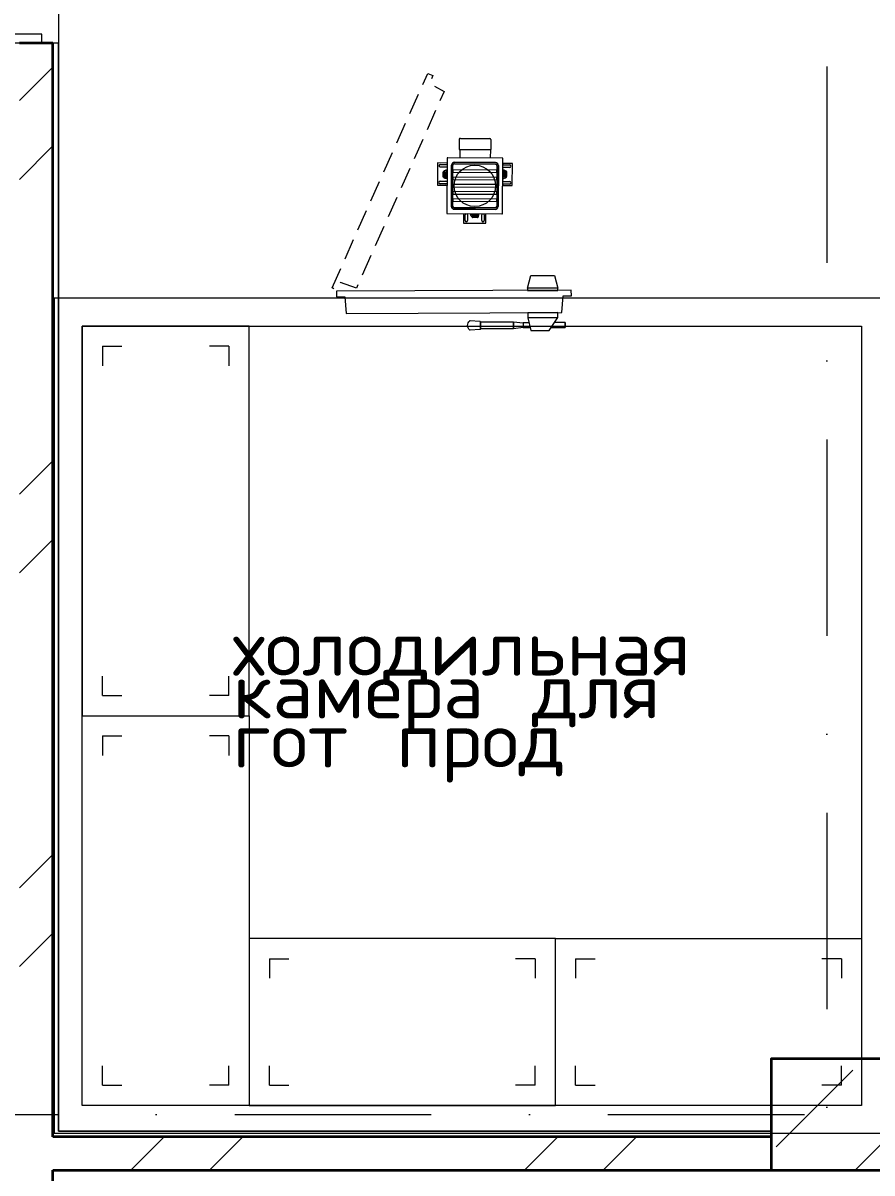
# Model space of a CAD drawing. Header units: millimetres. Extents: x -34838 to 729576, y -214038 to 121482.
# Drawn here: x 581555 to 584604, y -91948 to -87816 of the extents above; entities that cross this region are included whole.
import ezdxf
from ezdxf.enums import TextEntityAlignment as Align

# ---------------------------------------------------------------- set-up
doc = ezdxf.new("R2010")
doc.units = ezdxf.units.MM
doc.header["$MEASUREMENT"] = 0
doc.linetypes.add('HIDDEN', pattern=[114.3, 76.2, -38.1])
doc.linetypes.add('Штрихпунктирная', pattern=[1340.555525, 705.555534, -352.777767, 0, -282.222223])
for name, color, linetype, lineweight in [('0_Ном._пера__1', 7, 'Continuous', 13), ('А _ ОСІ КООРДИНАЦІЙНІ.3D_Ном._пера__105', 7, 'Continuous', 13), ('А _ ОСІ КООРДИНАЦІЙНІ.3D_Ном._пера__25', 7, 'Continuous', 0), ('АБ _ 0 _ СТІНИ _ ЗОВНІШНІ .3D_Ном._пера__27', 7, 'Continuous', 35), ('АБ _ 0 _ СТІНИ _ ЗОВНІШНІ .3D_Ном._пера__87', 7, 'Continuous', 13), ('АБ _ 1 _ КОЛОНИ _ КБ.3D_Ном._пера__28', 7, 'Continuous', 35), ('Двери ARCHICAD_Ном._пера__1', 7, 'Continuous', 13), ('Двери ARCHICAD_Ном._пера__23', 7, 'Continuous', 20), ('Двери ARCHICAD_Ном._пера__27', 7, 'Continuous', 35), ('Двери ARCHICAD_Ном._пера__3', 7, 'Continuous', 15), ('Двери ARCHICAD_Ном._пера__87', 7, 'Continuous', 13), ('ТХ Вспомогательное оборудование', 86, 'Continuous', 9)]:
    doc.layers.add(name, color=color, linetype=linetype, lineweight=lineweight)
for name, color, linetype in [('А _ ОСІ КООРДИНАЦІЙНІ.3D', 7, 'Continuous'), ('АБ _ 0 _ СТІНИ _ ЗОВНІШНІ .3D', 7, 'Continuous'), ('АБ _ 1 _ КОЛОНИ _ КБ.3D', 7, 'Continuous'), ('АП _ ТЕП _ ЗОНИ ПРИМІЩЕНЬ .3D', 7, 'Continuous'), ('Двери ARCHICAD', 7, 'Continuous')]:
    doc.layers.add(name, color=color, linetype=linetype)
doc.styles.add('СГЕНЕРИР_СТИЛЬ_1', font='Arial.ttf')
doc.styles.add('СГЕНЕРИР_СТИЛЬ_2', font='txt.shx')
pattern_1 = [(45, (518441.8, -97737.7), (-707.107, 707.107), []), (45, (518300.3, -97596.3), (-707.107, 707.107), [])]

# ---------------------------------------------------------------- blocks, each defined once
blk = doc.blocks.new('Металлическая Дверь 22_8')
at = {"layer": 'Двери ARCHICAD_Ном._пера__1', "color": 7, "linetype": 'Continuous', "lineweight": 13}
blk.add_arc((468, 0), 936, 151.176, 180, dxfattribs=at)
at = {"layer": 'Двери ARCHICAD_Ном._пера__23', "color": 7, "linetype": 'Continuous', "lineweight": 20}
for p, q in [((-468, 0), (-500, 0)), ((-500, 0), (-500, -100)), ((-468, -100), (-468, 0)), ((500, 0), (468, 0)), ((468, 0), (468, -100)), ((500, -100), (500, 0)), ((-500, -100), (-468, -100)), ((468, -100), (500, -100))]:
    blk.add_line(p, q, dxfattribs=at)
at = {"layer": 'Двери ARCHICAD_Ном._пера__27', "color": 7, "linetype": 'Continuous', "lineweight": 35}
for p, q in [((-500, -20), (-500, -100)), ((-500, -20), (-500, -100)), ((500, -20), (500, -100)), ((500, -20), (500, -100)), ((-500, -100), (-500, -140)), ((-500, -100), (-500, -140)), ((500, -100), (500, -140)), ((500, -100), (500, -140))]:
    blk.add_line(p, q, dxfattribs=at)
at = {"layer": 'Двери ARCHICAD_Ном._пера__3', "color": 7, "linetype": 'Continuous', "lineweight": 15}
blk.add_line((468, 0), (-352, 451.3), dxfattribs=at)
at = {"layer": 'Двери ARCHICAD_Ном._пера__87', "color": 7, "linetype": 'Continuous', "lineweight": 13}
for p, q in [((-500, 0), (-543, 0)), ((-500, 0), (-543, 0)), ((-500, 0), (-500, -20)), ((-500, 0), (-500, -20)), ((500, 0), (500, -20)), ((500, 0), (500, -20)), ((500, 0), (543, 0)), ((500, 0), (543, 0)), ((-500, -160), (-543, -160)), ((-500, -160), (-543, -160)), ((-500, -140), (-500, -160)), ((-500, -140), (-500, -160)), ((500, -140), (500, -160)), ((500, -140), (500, -160)), ((500, -160), (543, -160)), ((500, -160), (543, -160))]:
    blk.add_line(p, q, dxfattribs=at)
blk = doc.blocks.new('Стена_85_1', base_point=(581601.8, -97937.3))
at = {"layer": 'АБ _ 0 _ СТІНИ _ ЗОВНІШНІ .3D', "linetype": 'Continuous', "lineweight": 0, "true_color": 0x000000}
h = blk.add_hatch(dxfattribs=at)
h.set_pattern_fill('М___ЦЕГЛА_ОБЛИЧКУВАЛЬНА__3B', color=18, style=0, pattern_type=2)
h.set_pattern_definition(pattern_1)
h.paths.add_polyline_path([(581541.8, -91817.7), (581661.8, -91817.7), (581661.8, -87887.7), (581541.8, -87887.7)])
h = blk.add_hatch(dxfattribs=at)
h.set_pattern_fill('М___ЦЕГЛА_ОБЛИЧКУВАЛЬНА__3B', color=18, style=0, pattern_type=2)
h.set_pattern_definition(pattern_1)
h.paths.add_polyline_path([(581541.8, -91817.7), (581541.8, -91937.7), (581661.8, -91937.7), (581661.8, -91817.7)])
h = blk.add_hatch(dxfattribs=at)
h.set_pattern_fill('М___ЦЕГЛА_ОБЛИЧКУВАЛЬНА__3B', color=18, style=0, pattern_type=2)
h.set_pattern_definition(pattern_1)
h.paths.add_polyline_path([(581661.8, -91937.7), (581541.8, -91937.7), (581541.8, -96550.1), (581661.8, -96550.1)])
at = {"layer": 'АБ _ 0 _ СТІНИ _ ЗОВНІШНІ .3D_Ном._пера__27', "color": 7, "linetype": 'Continuous', "lineweight": 35}
for p, q in [((581541.8, -87887.7), (581621.8, -87887.7)), ((581621.8, -87887.7), (581661.8, -87887.7)), ((581661.8, -91817.7), (581661.8, -87887.7)), ((581681.8, -91817.7), (581661.8, -91817.7)), ((581661.8, -91937.7), (581681.8, -91937.7)), ((581661.8, -96550.1), (581661.8, -91937.7))]:
    blk.add_line(p, q, dxfattribs=at)
at = {"layer": 'АБ _ 0 _ СТІНИ _ ЗОВНІШНІ .3D_Ном._пера__87', "color": 7, "linetype": 'Continuous', "lineweight": 13}
for p, q in [((581661.8, -87887.7), (581681.8, -87887.7)), ((581681.8, -87887.7), (581681.8, -87930.7))]:
    blk.add_line(p, q, dxfattribs=at)
at = {"layer": 'АБ _ 0 _ СТІНИ _ ЗОВНІШНІ .3D_Ном._пера__87', "color": 7, "linetype": 'Continuous', "lineweight": 13, "flags": 128}
blk.add_lwpolyline([(581681.8, -91797.7), (581681.8, -87887.7)], dxfattribs=at)
at = {"layer": 'Двери ARCHICAD', "color": 7, "linetype": 'Continuous', "lineweight": 18, "zscale": 1000, "rotation": 90}
blk.add_blockref('Металлическая Дверь 22_8', (581521.8, -87387.7), dxfattribs=at)
blk = doc.blocks.new('Стена_86_1', base_point=(614491.8, -91877.7))
at = {"layer": 'АБ _ 0 _ СТІНИ _ ЗОВНІШНІ .3D', "linetype": 'Continuous', "lineweight": 0, "true_color": 0x000000}
h = blk.add_hatch(dxfattribs=at)
h.set_pattern_fill('М___ЦЕГЛА_ОБЛИЧКУВАЛЬНА__3B', color=18, style=0, pattern_type=2)
h.set_pattern_definition(pattern_1)
h.paths.add_polyline_path([(581661.8, -91817.7), (581661.8, -91937.7), (581681.8, -91937.7), (581681.8, -91817.7)])
h = blk.add_hatch(dxfattribs=at)
h.set_pattern_fill('М___ЦЕГЛА_ОБЛИЧКУВАЛЬНА__3B', color=18, style=0, pattern_type=2)
h.set_pattern_definition(pattern_1)
h.paths.add_polyline_path([(581681.8, -91937.7), (584241.8, -91937.7), (584241.8, -91817.7), (581681.8, -91817.7)])
at = {"layer": 'АБ _ 0 _ СТІНИ _ ЗОВНІШНІ .3D_Ном._пера__27', "color": 7, "linetype": 'Continuous', "lineweight": 35}
for p, q in [((581681.8, -91817.7), (581661.8, -91817.7)), ((584241.8, -91817.7), (581681.8, -91817.7)), ((581661.8, -91937.7), (581681.8, -91937.7)), ((581681.8, -91937.7), (584241.8, -91937.7))]:
    blk.add_line(p, q, dxfattribs=at)
at = {"layer": 'АБ _ 0 _ СТІНИ _ ЗОВНІШНІ .3D_Ном._пера__87', "color": 7, "linetype": 'Continuous', "lineweight": 13, "flags": 128}
blk.add_lwpolyline([(584241.8, -91797.7), (581681.8, -91797.7)], dxfattribs=at)
blk = doc.blocks.new('Колонна_55_1', base_point=(584441.8, -91737.7))
at = {"layer": 'АБ _ 1 _ КОЛОНИ _ КБ.3D', "linetype": 'Continuous', "lineweight": 0, "true_color": 0x000000}
h = blk.add_hatch(dxfattribs=at)
h.set_pattern_fill('М___БЕТОН_АРМОВАНИЙ___З__C0', color=18, style=0, pattern_type=2)
h.set_pattern_definition([(45, (518441.76, -97737.7), (-367.6955, 367.6955), []), (45, (518257.9, -97553.85), (-367.6955, 367.6955), [390, -130, 0, -130])])
h.paths.add_polyline_path([(584641.8, -91537.7), (584241.8, -91537.7), (584241.8, -91937.7), (584641.8, -91937.7)])
at = {"layer": 'АБ _ 1 _ КОЛОНИ _ КБ.3D_Ном._пера__28', "color": 7, "linetype": 'Continuous', "lineweight": 35, "flags": 128}
blk.add_lwpolyline([(584641.8, -91537.7), (584241.8, -91537.7), (584241.8, -91937.7), (584641.8, -91937.7)], close=True, dxfattribs=at)
blk = doc.blocks.new('Стандартный Маркер Сетки')
at = {"layer": 'А _ ОСІ КООРДИНАЦІЙНІ.3D_Ном._пера__105', "color": 7, "linetype": 'Штрихпунктирная', "lineweight": 13}
blk.add_line((500, 0), (18399.2, 0), dxfattribs=at)
at = {"layer": 'А _ ОСІ КООРДИНАЦІЙНІ.3D_Ном._пера__25', "color": 7, "lineweight": 0, "style": 'СГЕНЕРИР_СТИЛЬ_1'}
blk.add_attdef('AC_MarkerText_1', text='', height=700, rotation=90, dxfattribs=at).set_placement((19899.2, 40), align=Align.MIDDLE_CENTER)
blk = doc.blocks.new('Стандартный Маркер Сетки_2')
at = {"layer": 'А _ ОСІ КООРДИНАЦІЙНІ.3D_Ном._пера__105', "color": 7, "linetype": 'Штрихпунктирная', "lineweight": 13}
blk.add_line((500, 0), (99754.182117, 0), dxfattribs=at)
at = {"layer": 'А _ ОСІ КООРДИНАЦІЙНІ.3D_Ном._пера__25', "color": 7, "lineweight": 0, "style": 'СГЕНЕРИР_СТИЛЬ_1'}
blk.add_attdef('AC_MarkerText_1', text='', height=700, dxfattribs=at).set_placement((-1000, 40.005), align=Align.MIDDLE_CENTER)
blk = doc.blocks.new('Стеллаж СН-1400 серия 600')
at = {"layer": 'ТХ Вспомогательное оборудование', "color": 0}
blk.add_lwpolyline([(0, 0), (1400, 0), (1400, 600), (0, 600)], close=True, dxfattribs=at)
for points in [[(72.7, 527.3), (72.7, 457.3)], [(72.7, 527.3), (142.7, 527.3)], [(1327.3, 527.3), (1257.3, 527.3)], [(1327.3, 527.3), (1327.3, 457.3)], [(72.7, 72.7), (72.7, 142.7)], [(1327.3, 72.7), (1327.3, 142.7)], [(72.7, 72.7), (142.7, 72.7)], [(1327.3, 72.7), (1257.3, 72.7)]]:
    blk.add_lwpolyline(points, dxfattribs=at)
blk = doc.blocks.new('Стеллаж СН-1100 серия 600')
at = {"layer": 'ТХ Вспомогательное оборудование', "color": 0}
blk.add_lwpolyline([(0, 0), (1100, 0), (1100, 600), (0, 600)], close=True, dxfattribs=at)
for points in [[(72.7, 527.3), (72.7, 457.3)], [(72.7, 527.3), (142.7, 527.3)], [(1027.3, 527.3), (957.3, 527.3)], [(1027.3, 527.3), (1027.3, 457.3)], [(72.7, 72.7), (72.7, 142.7)], [(1027.3, 72.7), (1027.3, 142.7)], [(72.7, 72.7), (142.7, 72.7)], [(1027.3, 72.7), (957.3, 72.7)]]:
    blk.add_lwpolyline(points, dxfattribs=at)

msp = doc.modelspace()

# ---------------------------------------------------------------- linework, layer by layer
at = {"layer": '0_Ном._пера__1', "color": 7, "linetype": 'Continuous', "lineweight": 13}
for p, q in [((583121.6, -88234.4), (583121.4, -88270.4)), ((583125.7, -88230.5), (583231.7, -88231.1)), ((583235.6, -88235.1), (583235.4, -88271.1)), ((583121.4, -88270.4), (583235.4, -88271.1)), ((583123.4, -88270.5), (583123.3, -88300.9)), ((583233.4, -88271.1), (583233.3, -88301.5)), ((583043.9, -88319), (583043.5, -88399)), ((583078.2, -88319.2), (583043.9, -88319)), ((583053.4, -88324.5), (583074.4, -88324.6)), ((583078.2, -88302.6), (583077.1, -88498.7)), ((583078.4, -88301.3), (583078.3, -88301.3)), ((583078.3, -88301.3), (583078.3, -88301.4)), ((583078.3, -88301.4), (583078.3, -88301.4)), ((583078.3, -88301.4), (583078.3, -88301.5)), ((583078.3, -88301.5), (583078.3, -88301.6)), ((583078.3, -88301.6), (583078.3, -88301.6)), ((583078.3, -88301.6), (583078.3, -88301.7)), ((583078.3, -88301.7), (583078.3, -88302.2)), ((583078.3, -88302.2), (583078.3, -88302.2)), ((583078.5, -88301.1), (583078.4, -88301.1)), ((583078.4, -88301.1), (583078.4, -88301.2)), ((583078.4, -88301.2), (583078.4, -88301.3)), ((583078.6, -88301), (583078.5, -88301)), ((583078.5, -88301), (583078.5, -88301.1)), ((583078.7, -88300.9), (583078.6, -88300.9)), ((583078.6, -88300.9), (583078.6, -88301)), ((583078.8, -88300.8), (583078.7, -88300.9)), ((583078.7, -88300.9), (583078.7, -88300.9)), ((583078.9, -88300.8), (583078.8, -88300.8)), ((583078.8, -88300.8), (583078.8, -88300.8)), ((583079, -88300.7), (583078.9, -88300.8)), ((583078.9, -88300.8), (583078.9, -88300.8)), ((583079.1, -88300.7), (583079, -88300.7)), ((583079.2, -88300.7), (583079.1, -88300.7)), ((583079.1, -88300.7), (583079.1, -88300.7)), ((583079.3, -88300.7), (583079.2, -88300.7)), ((583079.7, -88300.7), (583079.3, -88300.7)), ((583079.8, -88300.7), (583079.7, -88300.7)), ((583276.3, -88301.7), (583080.2, -88300.7)), ((583093.6, -88327.8), (583092.8, -88473.8)), ((583093.3, -88474.8), (583094.1, -88326.8)), ((583098.3, -88474.8), (583099.1, -88326.8)), ((583104.1, -88321.8), (583252.1, -88322.7)), ((583104.2, -88316.8), (583252.2, -88317.7)), ((583251.2, -88317.2), (583105.2, -88316.3)), ((583257.1, -88327.7), (583256.3, -88475.7)), ((583262.1, -88327.7), (583261.3, -88475.7)), ((583261.8, -88474.7), (583262.6, -88328.7)), ((583277.3, -88301.8), (583276.8, -88301.8)), ((583276.8, -88301.8), (583276.8, -88301.8)), ((583277.2, -88499.9), (583278.3, -88303.8)), ((583277.4, -88301.8), (583277.3, -88301.8)), ((583277.3, -88301.8), (583277.3, -88301.8)), ((583277.5, -88301.8), (583277.4, -88301.8)), ((583277.6, -88301.9), (583277.5, -88301.8)), ((583277.5, -88301.8), (583277.5, -88301.8)), ((583277.7, -88301.9), (583277.6, -88301.9)), ((583277.6, -88301.9), (583277.6, -88301.9)), ((583277.8, -88301.9), (583277.7, -88301.9)), ((583277.8, -88302), (583277.8, -88301.9)), ((583277.9, -88302), (583277.8, -88302)), ((583277.9, -88302.1), (583277.9, -88302)), ((583278, -88302.1), (583277.9, -88302.1)), ((583278, -88302.2), (583278, -88302.1)), ((583278.1, -88302.2), (583278, -88302.2)), ((583278.1, -88302.3), (583278.1, -88302.2)), ((583278.2, -88302.4), (583278.1, -88302.3)), ((583278.1, -88302.3), (583278.1, -88302.3)), ((583278.2, -88302.5), (583278.2, -88302.4)), ((583278.2, -88302.4), (583278.2, -88302.4)), ((583278.2, -88302.6), (583278.2, -88302.5)), ((583278.2, -88302.7), (583278.2, -88302.6)), ((583278.2, -88302.6), (583278.2, -88302.6)), ((583278.3, -88302.7), (583278.2, -88302.7)), ((583312.4, -88320.5), (583278.2, -88320.3)), ((583278.3, -88302.8), (583278.3, -88302.7)), ((583278.3, -88303.3), (583278.3, -88302.8)), ((583278.3, -88303.3), (583278.3, -88303.3)), ((583281.9, -88325.8), (583302.9, -88325.9)), ((583312, -88400.5), (583312.4, -88320.5)), ((583074.3, -88333.6), (583053.3, -88333.5)), ((583064.3, -88369.4), (583064.4, -88351.2)), ((583064.3, -88364.1), (583064.8, -88364.1)), ((583064.3, -88364.1), (583064.8, -88364.1)), ((583064.3, -88365), (583064.8, -88365)), ((583064.3, -88365), (583064.8, -88365)), ((583064.3, -88365.1), (583064.8, -88365.1)), ((583064.3, -88365.3), (583064.8, -88365.3)), ((583064.3, -88366.3), (583064.8, -88366.3)), ((583064.3, -88367.2), (583064.8, -88367.2)), ((583064.3, -88367.4), (583064.8, -88367.4)), ((583064.3, -88367.5), (583064.8, -88367.5)), ((583064.3, -88367.5), (583064.8, -88367.5)), ((583064.3, -88368.4), (583064.8, -88368.4)), ((583064.3, -88368.4), (583064.8, -88368.4)), ((583064.4, -88352.1), (583064.9, -88352.1)), ((583064.4, -88353), (583064.9, -88353)), ((583064.4, -88355.7), (583064.9, -88355.7)), ((583064.4, -88356.6), (583064.9, -88356.6)), ((583064.4, -88358.3), (583064.9, -88358.3)), ((583064.4, -88358.3), (583064.9, -88358.3)), ((583064.4, -88359), (583064.9, -88359)), ((583064.4, -88359), (583064.9, -88359)), ((583064.4, -88361.4), (583064.9, -88361.5)), ((583064.4, -88362.4), (583064.9, -88362.4)), ((583064.8, -88364.1), (583064.8, -88366.3)), ((583064.8, -88366.3), (583064.8, -88368.4)), ((583064.9, -88352.1), (583064.9, -88356.6)), ((583064.9, -88358.3), (583064.9, -88358.3)), ((583064.9, -88358.3), (583064.9, -88362.4)), ((583067.9, -88358.4), (583067.8, -88368)), ((583067.9, -88347.2), (583067.9, -88352.4)), ((583067.9, -88352.4), (583067.9, -88358.4)), ((583067.9, -88357.7), (583068, -88352.9)), ((583067.9, -88358.4), (583067.9, -88357.7)), ((583067.9, -88367.9), (583067.9, -88358.4)), ((583068, -88352.9), (583068, -88350.3)), ((583069.5, -88370), (583069.1, -88369.8)), ((583069.2, -88369.4), (583071, -88370)), ((583069.9, -88354.5), (583077.9, -88349.9)), ((583069.9, -88363.7), (583069.9, -88354.5)), ((583077.8, -88368.4), (583069.9, -88363.7)), ((583070.3, -88351.9), (583072.6, -88354.2)), ((583074.8, -88355.8), (583070.4, -88351.4)), ((583071.4, -88370.1), (583071, -88370)), ((583077.8, -88371.9), (583071.7, -88370.2)), ((583072.3, -88359.1), (583072.4, -88356.6)), ((583072.5, -88363.7), (583072.3, -88359.4)), ((583072.9, -88356.1), (583072.4, -88355.5)), ((583072.4, -88356.6), (583072.4, -88356.5)), ((583072.9, -88356.6), (583072.8, -88359.1)), ((583072.8, -88359.3), (583073, -88363.7)), ((583072.9, -88354.9), (583072.9, -88355.5)), ((583072.9, -88355.5), (583072.9, -88356.1)), ((583072.9, -88356.6), (583072.9, -88356.5)), ((583075.7, -88351.9), (583075.7, -88350)), ((583076.2, -88350), (583076.2, -88351.9)), ((583076.9, -88355.3), (583076.9, -88363)), ((583098.9, -88369.8), (583098.8, -88379.8)), ((583256.9, -88370.7), (583098.9, -88369.8)), ((583099, -88343.8), (583099, -88353.8)), ((583257, -88344.7), (583099, -88343.8)), ((583257, -88354.7), (583099, -88353.8)), ((583256.8, -88380.7), (583256.9, -88370.7)), ((583257, -88354.7), (583257, -88344.7)), ((583286, -88364.9), (583277.9, -88369.5)), ((583278, -88351), (583286, -88355.7)), ((583278.1, -88347.5), (583284.2, -88349.2)), ((583279, -88364.1), (583279, -88356.4)), ((583279.7, -88369.4), (583279.7, -88367.5)), ((583280.2, -88367.5), (583280.2, -88369.5)), ((583281, -88363.6), (583285.4, -88368.1)), ((583302.8, -88334.9), (583281.8, -88334.8)), ((583283, -88360.1), (583282.9, -88355.7)), ((583283, -88362.9), (583283, -88360.3)), ((583283, -88362.9), (583283, -88362.9)), ((583283, -88364), (583283, -88363.4)), ((583283, -88363.4), (583283.5, -88363.9)), ((583283, -88364.5), (583283, -88364)), ((583285.6, -88367.5), (583283.3, -88365.2)), ((583283.4, -88355.7), (583283.5, -88360.1)), ((583283.5, -88360.3), (583283.5, -88362.9)), ((583283.5, -88362.9), (583283.5, -88362.9)), ((583284.4, -88349.3), (583284.9, -88349.5)), ((583286.6, -88350.1), (583284.9, -88349.5)), ((583286, -88355.7), (583286, -88364.9)), ((583286.4, -88349.5), (583286.8, -88349.7)), ((583288, -88351.5), (583287.9, -88361)), ((583287.9, -88361), (583287.9, -88361.7)), ((583287.9, -88361.7), (583287.9, -88366.5)), ((583287.9, -88366.5), (583287.9, -88369.2)), ((583288, -88361), (583288, -88351.5)), ((583288, -88367), (583288, -88361)), ((583288, -88372.2), (583288, -88367)), ((583291.5, -88351), (583291, -88351)), ((583291, -88353.2), (583291, -88351)), ((583291.5, -88351), (583291, -88351)), ((583291.5, -88351.9), (583291, -88351.9)), ((583291.5, -88351.9), (583291, -88351.9)), ((583291.5, -88352), (583291, -88352)), ((583291.5, -88352.2), (583291, -88352.2)), ((583291.5, -88353.2), (583291, -88353.2)), ((583291, -88355.3), (583291, -88353.2)), ((583291.5, -88354.1), (583291, -88354.1)), ((583291.5, -88354.3), (583291, -88354.3)), ((583291.5, -88354.4), (583291, -88354.4)), ((583291.5, -88354.4), (583291, -88354.4)), ((583291.5, -88355.3), (583291, -88355.3)), ((583291.5, -88355.3), (583291, -88355.3)), ((583291, -88361.1), (583291, -88357.1)), ((583291.5, -88357.1), (583291, -88357.1)), ((583291.5, -88358), (583291, -88358)), ((583291.5, -88360.4), (583291, -88360.4)), ((583291.5, -88360.4), (583291, -88360.4)), ((583291, -88361.1), (583291, -88361.2)), ((583291.5, -88361.1), (583291, -88361.1)), ((583291.5, -88361.2), (583291, -88361.2)), ((583291, -88367.3), (583291, -88362.8)), ((583291.5, -88362.8), (583291, -88362.8)), ((583291.5, -88363.7), (583291, -88363.7)), ((583291.5, -88366.4), (583291, -88366.4)), ((583291.5, -88367.3), (583291, -88367.3)), ((583291.5, -88350), (583291.5, -88368.2)), ((583043.5, -88399), (583077.7, -88399.2)), ((583053, -88384.5), (583074, -88384.6)), ((583074, -88393.6), (583053, -88393.5)), ((583098.7, -88395.8), (583098.7, -88405.8)), ((583256.7, -88396.7), (583098.7, -88395.8)), ((583256.7, -88406.7), (583098.7, -88405.8)), ((583256.8, -88380.7), (583098.8, -88379.8)), ((583256.7, -88406.7), (583256.7, -88396.7)), ((583277.8, -88400.3), (583312, -88400.5)), ((583281.5, -88385.8), (583302.5, -88385.9)), ((583302.5, -88394.9), (583281.5, -88394.8)), ((583098.4, -88447.8), (583098.4, -88457.8)), ((583256.4, -88448.7), (583098.4, -88447.8)), ((583098.6, -88421.8), (583098.5, -88431.8)), ((583256.5, -88432.7), (583098.5, -88431.8)), ((583256.6, -88422.7), (583098.6, -88421.8)), ((583256.4, -88458.7), (583256.4, -88448.7)), ((583256.5, -88432.7), (583256.6, -88422.7)), ((583256.4, -88458.7), (583098.4, -88457.8)), ((583177.2, -88485.3), (583103.2, -88484.8)), ((583177.2, -88480.3), (583103.3, -88479.8)), ((583104.2, -88485.3), (583250.2, -88486.2)), ((583177.2, -88485.3), (583177.2, -88480.3)), ((583177.3, -88480.3), (583177.3, -88485.3)), ((583251.3, -88480.7), (583177.3, -88480.3)), ((583251.2, -88485.7), (583177.3, -88485.3)), ((583077.2, -88499.2), (583077.2, -88499.2)), ((583077.2, -88499.2), (583077.2, -88499.7)), ((583077.2, -88499.7), (583077.2, -88499.8)), ((583077.2, -88499.8), (583077.2, -88499.8)), ((583077.2, -88499.8), (583077.2, -88499.9)), ((583077.2, -88499.9), (583077.2, -88500)), ((583077.2, -88500), (583077.2, -88500)), ((583077.2, -88500), (583077.2, -88500.1)), ((583077.2, -88500.1), (583077.3, -88500.1)), ((583077.3, -88500.1), (583077.3, -88500.2)), ((583077.3, -88500.2), (583077.3, -88500.3)), ((583077.3, -88500.3), (583077.4, -88500.3)), ((583077.4, -88500.3), (583077.4, -88500.4)), ((583077.4, -88500.4), (583077.4, -88500.4)), ((583077.4, -88500.4), (583077.5, -88500.5)), ((583077.5, -88500.5), (583077.5, -88500.5)), ((583077.5, -88500.5), (583077.6, -88500.5)), ((583077.6, -88500.5), (583077.7, -88500.6)), ((583077.7, -88500.6), (583077.7, -88500.6)), ((583077.7, -88500.6), (583077.8, -88500.6)), ((583077.8, -88500.6), (583077.8, -88500.6)), ((583077.8, -88500.6), (583077.9, -88500.7)), ((583077.9, -88500.7), (583078, -88500.7)), ((583078, -88500.7), (583078, -88500.7)), ((583078, -88500.7), (583078.1, -88500.7)), ((583078.1, -88500.7), (583078.2, -88500.7)), ((583078.2, -88500.7), (583078.6, -88500.7)), ((583078.6, -88500.7), (583078.7, -88500.7)), ((583079.1, -88500.8), (583275.2, -88501.8)), ((583137.2, -88501), (583137, -88535.3)), ((583137, -88535.3), (583217, -88535.7)), ((583142.5, -88525.8), (583142.6, -88504.8)), ((583151.6, -88504.9), (583151.5, -88525.9)), ((583165.2, -88511.3), (583170.4, -88511.3)), ((583172.5, -88509.3), (583167.9, -88501.3)), ((583168, -88503), (583169.9, -88503)), ((583169.9, -88503.5), (583168, -88503.5)), ((583170.9, -88511.2), (583168.3, -88511.2)), ((583187.4, -88514.9), (583169.2, -88514.8)), ((583173.8, -88504.4), (583169.4, -88508.7)), ((583169.9, -88508.9), (583172.2, -88506.6)), ((583170.1, -88514.3), (583174.6, -88514.3)), ((583170.1, -88514.8), (583170.1, -88514.3)), ((583170.4, -88511.3), (583176.4, -88511.3)), ((583175.7, -88511.2), (583170.9, -88511.2)), ((583171, -88514.8), (583171, -88514.3)), ((583181.7, -88509.3), (583172.5, -88509.3)), ((583172.9, -88506.3), (583173.5, -88506.3)), ((583173.3, -88502.3), (583181, -88502.3)), ((583173.5, -88506.3), (583174, -88506.3)), ((583174, -88506.3), (583173.5, -88506.8)), ((583173.7, -88514.8), (583173.7, -88514.3)), ((583174.6, -88506.3), (583174.5, -88506.3)), ((583174.6, -88506.8), (583174.5, -88506.8)), ((583174.6, -88506.3), (583177.1, -88506.4)), ((583177.1, -88506.9), (583174.6, -88506.8)), ((583174.6, -88514.8), (583174.6, -88514.3)), ((583176.4, -88511.2), (583175.7, -88511.2)), ((583176.3, -88514.3), (583176.3, -88514.3)), ((583176.3, -88514.3), (583180.3, -88514.3)), ((583176.3, -88514.8), (583176.3, -88514.3)), ((583176.3, -88514.8), (583176.3, -88514.3)), ((583185.9, -88511.3), (583176.4, -88511.2)), ((583176.4, -88511.3), (583186, -88511.4)), ((583177, -88514.8), (583177, -88514.3)), ((583177, -88514.8), (583177, -88514.3)), ((583177.3, -88506.3), (583181.7, -88506.2)), ((583181.7, -88506.7), (583177.3, -88506.8)), ((583179.4, -88514.8), (583179.4, -88514.3)), ((583180.3, -88514.8), (583180.3, -88514.3)), ((583186.4, -88501.4), (583181.7, -88509.3)), ((583182.1, -88514.3), (583184.3, -88514.3)), ((583182.1, -88514.8), (583182.1, -88514.3)), ((583182.1, -88514.8), (583182.1, -88514.3)), ((583183, -88514.8), (583183, -88514.3)), ((583183, -88514.8), (583183, -88514.3)), ((583183.1, -88514.8), (583183.1, -88514.3)), ((583183.3, -88514.8), (583183.3, -88514.3)), ((583184.3, -88514.3), (583186.4, -88514.4)), ((583184.3, -88514.8), (583184.3, -88514.3)), ((583185.2, -88514.9), (583185.2, -88514.4)), ((583185.4, -88514.9), (583185.4, -88514.4)), ((583185.5, -88514.9), (583185.5, -88514.4)), ((583185.5, -88514.9), (583185.5, -88514.4)), ((583186.4, -88514.9), (583186.4, -88514.4)), ((583186.4, -88514.9), (583186.4, -88514.4)), ((583187.4, -88510), (583188, -88508.2)), ((583188, -88509.7), (583187.8, -88510.1)), ((583188.1, -88507.8), (583188, -88508.2)), ((583189.9, -88501.4), (583188.2, -88507.5)), ((583202.5, -88526.1), (583202.6, -88505.1)), ((583211.6, -88505.2), (583211.5, -88526.2)), ((583217, -88535.7), (583217.2, -88501.5)), ((583275.6, -88501.8), (583275.7, -88501.8)), ((583275.7, -88501.8), (583276.2, -88501.8)), ((583276.2, -88501.8), (583276.2, -88501.8)), ((583276.2, -88501.8), (583276.3, -88501.8)), ((583276.3, -88501.8), (583276.3, -88501.8)), ((583276.3, -88501.8), (583276.4, -88501.8)), ((583276.4, -88501.8), (583276.5, -88501.8)), ((583276.5, -88501.8), (583276.5, -88501.7)), ((583276.5, -88501.7), (583276.6, -88501.7)), ((583276.6, -88501.7), (583276.7, -88501.7)), ((583276.7, -88501.7), (583276.7, -88501.6)), ((583276.7, -88501.6), (583276.8, -88501.6)), ((583276.8, -88501.6), (583276.9, -88501.5)), ((583276.8, -88501.6), (583276.8, -88501.6)), ((583276.9, -88501.5), (583276.9, -88501.4)), ((583276.9, -88501.4), (583277, -88501.4)), ((583276.9, -88501.5), (583276.9, -88501.5)), ((583277, -88501.4), (583277, -88501.3)), ((583277, -88501.3), (583277.1, -88501.3)), ((583277.1, -88501), (583277.1, -88500.9)), ((583277.1, -88500.9), (583277.2, -88500.9)), ((583277.1, -88501.1), (583277.1, -88501)), ((583277.1, -88501.2), (583277.1, -88501.1)), ((583277.1, -88501.1), (583277.1, -88501.1)), ((583277.1, -88501.3), (583277.1, -88501.2)), ((583277.2, -88500.4), (583277.2, -88500.3)), ((583277.2, -88500.8), (583277.2, -88500.4)), ((583277.2, -88500.9), (583277.2, -88500.8))]:
    msp.add_line(p, q, dxfattribs=at)
at = {"layer": '0_Ном._пера__1', "color": 7, "linetype": 'HIDDEN', "lineweight": 13, "flags": 128}
msp.add_lwpolyline([(582664.8, -88768), (583008.6, -87997.2), (583026.8, -88005.3), (583014.7, -88032.5), (583067.4, -88061.7), (582752.1, -88768.6), (582695.2, -88749), (582684, -88774), (582678.4, -88774.1)], close=True, dxfattribs=at)
at = {"layer": '0_Ном._пера__1', "color": 7, "linetype": 'Continuous', "lineweight": 13, "flags": 128}
for points in [[(583077.9, -88349.3), (583069.4, -88354.2)], [(583069.4, -88354.2), (583069.4, -88364)], [(583069.4, -88364), (583077.8, -88369)], [(583069.8, -88371.3), (583069.7, -88371), (583069.7, -88370.7), (583069.6, -88370.4), (583069.6, -88370.2), (583069.6, -88370.1)], [(583071.5, -88370.2), (583071.4, -88370.1)], [(583071.7, -88370.2), (583071.5, -88370.2)], [(583071.6, -88345.5), (583073, -88345.2), (583074.3, -88345), (583075, -88344.9), (583076.3, -88344.9)], [(583071.7, -88370.2), (583071.7, -88370.2)], [(583072.1, -88372.5), (583072.2, -88372.2), (583072.3, -88371.6), (583072.3, -88371.2), (583072.2, -88370.9), (583071.9, -88370.5)], [(583072.4, -88356.5), (583072.4, -88356.2), (583072.4, -88356), (583072.4, -88355.8), (583072.4, -88355.6), (583072.4, -88355.5), (583072.4, -88355.5)], [(583072.9, -88374), (583072.5, -88373.6)], [(583072.9, -88356.1), (583072.9, -88356.1), (583072.9, -88356.1), (583072.9, -88356.2), (583072.9, -88356.3), (583072.9, -88356.4), (583072.9, -88356.5)], [(583073.3, -88365), (583074.8, -88364.9)], [(583073.4, -88364.5), (583073.5, -88364.6), (583073.6, -88364.8)], [(583074.8, -88364.9), (583074.8, -88364.9), (583074.2, -88364.9), (583073.6, -88364.6), (583073.5, -88364.6)], [(583077.8, -88367), (583076.1, -88366.7), (583073.6, -88364.8)], [(583074.8, -88364.5), (583074.5, -88364.6), (583074.3, -88364.6)], [(583074.3, -88364.6), (583074.6, -88364.6), (583074.9, -88364.6)], [(583074.8, -88364.5), (583074.9, -88364.6)], [(583074.9, -88364.6), (583074.9, -88364.8), (583074.8, -88364.9)], [(583077.8, -88366.4), (583076.3, -88366), (583074.8, -88364.9)], [(583074.8, -88364.9), (583077.8, -88366.4)], [(583074.9, -88364.6), (583077.9, -88365.8)], [(583076.9, -88354.3), (583076.9, -88355.3)], [(583076.9, -88363), (583076.9, -88364.1)], [(583277.9, -88370.1), (583286.5, -88365.2)], [(583286.5, -88355.4), (583278, -88350.5)], [(583278, -88352.5), (583279.8, -88352.8), (583282.2, -88354.6)], [(583278, -88353), (583279.6, -88353.4), (583281, -88354.5)], [(583281, -88354.5), (583278, -88353)], [(583280.9, -88354.8), (583278, -88353.6)], [(583279, -88356.4), (583279, -88355.4)], [(583279, -88365.2), (583279, -88364.1)], [(583284.3, -88373.9), (583282.9, -88374.3), (583281.6, -88374.5), (583280.9, -88374.5), (583279.5, -88374.5)], [(583280.9, -88354.8), (583281, -88354.7), (583281, -88354.5)], [(583282.6, -88354.4), (583281, -88354.5)], [(583281, -88354.5), (583281.1, -88354.5), (583281.7, -88354.6), (583282.2, -88354.8), (583282.3, -88354.9)], [(583281.6, -88354.8), (583281.3, -88354.8), (583281, -88354.9)], [(583281, -88354.9), (583281.3, -88354.9), (583281.6, -88354.8)], [(583281, -88354.9), (583281, -88354.9)], [(583282.5, -88355), (583282.4, -88354.8), (583282.2, -88354.6)], [(583283, -88345.5), (583283.4, -88345.8)], [(583283, -88363.4), (583283, -88363.4), (583283, -88363.3), (583283, -88363.2), (583283, -88363.2), (583283, -88363.1), (583283, -88362.9)], [(583283.5, -88362.9), (583283.5, -88363.3), (583283.5, -88363.5), (583283.5, -88363.6), (583283.5, -88363.9), (583283.5, -88363.9), (583283.5, -88363.9)], [(583283.8, -88346.9), (583283.6, -88347.2), (583283.6, -88347.8), (583283.6, -88348.2), (583283.7, -88348.5), (583284, -88349)], [(583284.2, -88349.2), (583284.2, -88349.2)], [(583284.3, -88349.2), (583284.3, -88349.3)], [(583284.3, -88349.3), (583284.4, -88349.3)], [(583286.1, -88348.1), (583286.2, -88348.4), (583286.2, -88348.7), (583286.2, -88349), (583286.2, -88349.2), (583286.3, -88349.3)], [(583286.5, -88365.2), (583286.5, -88355.4)], [(583163.5, -88507.6), (583163.2, -88506.2), (583163, -88504.9), (583162.9, -88504.2), (583162.9, -88502.8)], [(583167.3, -88501.2), (583172.2, -88509.8)], [(583172.2, -88502.3), (583173.3, -88502.3)], [(583172.2, -88509.8), (583182, -88509.8)], [(583174.5, -88506.8), (583174.2, -88506.8), (583174, -88506.8), (583173.8, -88506.8), (583173.6, -88506.8), (583173.5, -88506.8), (583173.5, -88506.8)], [(583174, -88506.3), (583174.1, -88506.3), (583174.1, -88506.3), (583174.2, -88506.3), (583174.3, -88506.3), (583174.4, -88506.3), (583174.5, -88506.3)], [(583181, -88502.3), (583182, -88502.3)], [(583182, -88509.8), (583187, -88501.4)], [(583182.5, -88504.4), (583182.6, -88504.3)], [(583182.5, -88504.4), (583182.6, -88504.6), (583182.6, -88504.9)], [(583182.5, -88505.8), (583182.6, -88505.7), (583182.8, -88505.6)], [(583182.6, -88504.2), (583183.8, -88501.3)], [(583182.6, -88504.2), (583182.8, -88504.3), (583182.9, -88504.4)], [(583182.6, -88504.9), (583182.6, -88504.6), (583182.6, -88504.3)], [(583182.9, -88504.4), (583182.9, -88504.4), (583182.9, -88505), (583182.6, -88505.6), (583182.6, -88505.7)], [(583184.9, -88501.4), (583184.6, -88503.1), (583182.8, -88505.6)], [(583184.4, -88501.3), (583184, -88502.9), (583182.9, -88504.4)], [(583182.9, -88504.4), (583184.4, -88501.3)], [(583183, -88505.9), (583182.9, -88504.4)], [(583188.1, -88507.5), (583188.2, -88507.7)], [(583188.2, -88507.7), (583188.1, -88507.8)], [(583189.3, -88509.4), (583189, -88509.5), (583188.7, -88509.5), (583188.4, -88509.6), (583188.2, -88509.6), (583188.1, -88509.6)], [(583188.2, -88507.5), (583188.2, -88507.5)], [(583190.5, -88507.1), (583190.2, -88507), (583189.6, -88506.9), (583189.2, -88506.9), (583188.9, -88507), (583188.5, -88507.3)], [(583192, -88506.3), (583191.6, -88506.7)]]:
    msp.add_lwpolyline(points, dxfattribs=at)
at = {"layer": '0_Ном._пера__1', "color": 4, "linetype": 'Continuous', "lineweight": 13, "flags": 128}
for points in [[(583367.3, -88769), (583378.6, -88723), (583463.6, -88722.7), (583475.3, -88768.6)], [(582680.3, -88779.5), (582680.4, -88799.5), (582710.1, -88799.4), (582715.6, -88859.4), (583489.6, -88856.6), (583494.6, -88796.6), (583524.4, -88796.5), (583524.3, -88776.5)], [(583367.3, -88777), (583475.3, -88776.6), (583475.3, -88768.6), (583367.3, -88769)], [(583367.6, -88857), (583367.7, -88875), (583475.7, -88874.6), (583475.6, -88856.6)], [(583197.7, -88889.9), (583316.7, -88889.5), (583316.8, -88914.5), (583197.8, -88914.9)], [(583316.7, -88889.5), (583351.7, -88893.1), (583351.8, -88910.6), (583316.8, -88914.5)], [(583367.7, -88875), (583379.3, -88921), (583445.2, -88920.8), (583475.7, -88874.6)], [(583501.7, -88892.6), (583502.2, -88892.5), (583502.3, -88910), (583501.8, -88910.1)]]:
    msp.add_lwpolyline(points, close=True, dxfattribs=at)
at = {"layer": '0_Ном._пера__1', "color": 4, "linetype": 'Continuous', "lineweight": 13}
for points in [[(581666.9, -91805), (584666.9, -91805), (584666.9, -88805), (581666.9, -88805)], [(581766.9, -88905), (584566.9, -88905), (584566.9, -91705), (581766.9, -91705)]]:
    msp.add_lwpolyline(points, close=True, dxfattribs=at)
at = {"layer": '0_Ном._пера__1', "color": 7, "linetype": 'Continuous', "lineweight": 13, "flags": 128}
msp.add_lwpolyline([(583195.8, -88887.3, -0.3951), (583197.7, -88889.3), (583197.8, -88915.5, -0.396272), (583196, -88917.5), (583160.7, -88920, -0.207148), (583159.2, -88919.5, -0.434306), (583159.1, -88885.6, -0.207148), (583160.5, -88885.1)], format="xyb", close=True, dxfattribs=at)
at = {"layer": '0_Ном._пера__1', "color": 4, "linetype": 'Continuous', "lineweight": 13, "flags": 128}
for points in [[(583372.2, -88893), (583351.7, -88893.1), (583351.8, -88910.6), (583376.7, -88910.5)], [(583452.1, -88910.2), (583501.8, -88910.1), (583501.7, -88892.6), (583463.7, -88892.7)]]:
    msp.add_lwpolyline(points, dxfattribs=at)
at = {"layer": '0_Ном._пера__1', "color": 7, "linetype": 'Continuous', "lineweight": 13}
msp.add_circle((583177.7, -88401.3), 74.5, dxfattribs=at)
for centre, radius, start, end in [((583125.6, -88234.5), 4, 89.6819, 179.6819), ((583231.6, -88235.1), 4, 359.6819, 89.6819), ((583053.4, -88329), 4.5, 89.6819, 269.6819), ((583074.4, -88329.1), 4.5, 269.6819, 324.9783), ((583074.4, -88329.1), 4.5, 34.3854, 89.6819), ((583080.2, -88302.7), 2, 89.6819, 179.6819), ((583105.1, -88327.8), 11.5, 89.6819, 179.6819), ((583104.1, -88326.8), 10, 89.6818, 179.6818), ((583104.1, -88326.8), 5, 89.6818, 179.6818), ((583251.1, -88328.7), 11.5, 359.6819, 89.6819), ((583252.1, -88327.7), 5, 359.6818, 89.6818), ((583252.1, -88327.7), 10, 359.6818, 89.6818), ((583276.3, -88303.7), 2, 359.6819, 89.6819), ((583281.9, -88330.3), 4.5, 214.3854, 269.6819), ((583281.9, -88330.3), 4.5, 89.6819, 144.9783), ((583302.9, -88330.4), 4.5, 269.6819, 89.6819), ((583066.3, -88369.4), 2, 179.8445, 237.8514), ((583066.4, -88351.2), 2, 139.7946, 179.8445), ((583075.5, -88358.9), 14, 108.4156, 139.7946), ((583077.9, -88351), 23.8, 237.8514, 250.0974), ((583069.9, -88368), 2.1, 179.8445, 244.8284), ((583069.4, -88352.4), 1.5, 44.8662, 179.8445), ((583070.9, -88358.4), 3, 99.25, 179.8445), ((583070.8, -88358.4), 2.9, 99.0874, 179.6819), ((583069.9, -88367.5), 2, 179.6819, 250.9517), ((583069.9, -88368), 2, 179.6819, 245.3908), ((583073, -88350.3), 5, 111.7373, 179.6819), ((583069.3, -88352.9), 1.37, 44.7036, 179.6818), ((583077.9, -88351), 20.9, 244.8284, 246.5762), ((583069.6, -88369.7), 0.3, 245.3908, 289.6132), ((583070.4, -88371.7), 1.75, 250.0974, 117.278), ((583070.4, -88371.8), 1.89, 70.9517, 109.6132), ((583077.9, -88359.2), 7.8, 89.6819, 269.6819), ((583077.9, -88359.2), 7.65, 89.6819, 269.6819), ((583071.7, -88363.4), 8, 59.4773, 99.25), ((583071.6, -88363.4), 7.9, 84.6973, 99.0874), ((583077.9, -88359.2), 6.94, 89.6819, 269.6819), ((583075.9, -88359.9), 15, 88.2358, 108.4156), ((583073, -88350.3), 5, 106.5656, 111.7373), ((583071.1, -88371.1), 1, 38.2831, 70.9516), ((583077.9, -88359.2), 6, 89.6819, 269.6819), ((583070.4, -88371.7), 1.95, 333.6301, 38.2831), ((583073, -88373), 1, 153.6301, 263.852), ((583077.9, -88359.2), 5.55, 179.6819, 181.9743), ((583074, -88363.7), 1.5, 181.9743, 284.9812), ((583071.9, -88354.9), 1, 359.6819, 44.7036), ((583077.9, -88359.2), 5.05, 137.8265, 179.6819), ((583077.9, -88359.2), 5.05, 179.6819, 181.9743), ((583077.9, -88359.2), 5, 89.6819, 269.6819), ((583077.9, -88359.2), 5, 101.2188, 258.1449), ((583075.3, -88352.1), 22, 263.852, 276.6438), ((583074, -88363.7), 1, 181.9743, 285.0112), ((583077.9, -88359.2), 4.19, 89.6819, 269.6819), ((583077.9, -88359.2), 4, 104.1594, 255.2044), ((583077.9, -88359.2), 5.05, 89.6819, 137.8265), ((583078, -88352.6), 4.5, 224.8662, 239.4773), ((583077.9, -88351), 3, 89.6819, 269.6819), ((583077.9, -88351), 2.5, 89.6819, 269.6819), ((583076.2, -88350), 0.5, 150.7268, 179.6819), ((583076.2, -88351.9), 0.5, 179.6819, 208.6369), ((583078, -88352.6), 4.5, 239.4773, 268.5227), ((583077.9, -88351), 2, 89.6819, 150.7268), ((583077.9, -88351), 2, 208.6369, 269.6819), ((583076.1, -88350.9), 6, 72.2921, 88.2358), ((583077.9, -88359.2), 1.5, 89.6819, 269.6819), ((583077.9, -88359.2), 1.4, 89.6819, 269.6819), ((583077.9, -88359.2), 5, 89.6819, 101.2188), ((583077.9, -88359.2), 5, 258.1449, 269.6819), ((583278, -88360.3), 7.8, 269.6819, 89.6819), ((583278, -88360.3), 7.65, 269.6819, 89.6819), ((583278, -88360.3), 6.94, 269.6819, 89.6819), ((583277.9, -88368.5), 3, 269.6819, 89.6819), ((583277.9, -88368.5), 2.5, 269.6819, 89.6819), ((583277.9, -88368.5), 2, 269.6819, 330.7268), ((583279.7, -88368.5), 6, 252.2921, 268.2358), ((583278, -88360.3), 6, 269.6819, 89.6819), ((583278, -88360.3), 5, 269.6819, 89.6819), ((583278, -88360.3), 5, 78.1449, 89.6819), ((583278, -88360.3), 4.19, 269.6819, 89.6819), ((583278, -88360.3), 1.5, 269.6819, 89.6819), ((583278, -88360.3), 1.4, 269.6819, 89.6819), ((583277.9, -88366.8), 4.5, 59.4773, 88.5227), ((583278, -88360.3), 5.05, 269.6819, 317.8265), ((583278, -88360.3), 5, 269.6819, 281.2188), ((583277.9, -88368.5), 2, 28.6369, 89.6819), ((583280.6, -88367.3), 22, 83.852, 96.6438), ((583278, -88360.3), 5, 281.2188, 78.1449), ((583278, -88360.3), 4, 284.1594, 75.2044), ((583280, -88359.5), 15, 268.2358, 288.4156), ((583284.2, -88356.1), 8, 239.4773, 279.25), ((583277.9, -88366.8), 4.5, 44.8662, 59.4773), ((583279.7, -88367.5), 0.5, 359.6819, 28.6369), ((583279.7, -88369.4), 0.5, 330.7268, 359.6819), ((583281.9, -88355.8), 1.5, 1.9743, 104.9812), ((583281.9, -88355.8), 1, 1.9743, 105.0112), ((583278, -88360.3), 5.05, 317.8265, 359.6819), ((583282.9, -88346.4), 1, 333.6301, 83.8519), ((583278, -88360.3), 5.05, 359.6819, 1.9743), ((583284, -88364.5), 1, 179.6819, 224.7036), ((583278, -88360.3), 5.55, 359.6819, 1.9743), ((583284.2, -88356.1), 7.9, 264.6973, 279.0874), ((583285.5, -88347.8), 1.95, 153.6301, 218.2831), ((583285.4, -88347.7), 1.75, 70.0974, 297.278), ((583284.8, -88348.3), 1, 218.2831, 250.9516), ((583282.9, -88369.1), 5, 286.5656, 291.7373), ((583282.9, -88369.1), 5, 291.7373, 359.6819), ((583280.3, -88360.5), 14, 288.4156, 319.7946), ((583285.5, -88347.7), 1.89, 250.9517, 289.6132), ((583286.5, -88367), 1.5, 224.8662, 359.8445), ((583285, -88361), 2.9, 279.0874, 359.6819), ((583285, -88361), 3, 279.25, 359.8445), ((583286.5, -88366.5), 1.37, 224.7036, 359.6818), ((583277.9, -88368.5), 23.8, 57.8514, 70.0974), ((583286.2, -88349.7), 0.3, 65.3908, 109.6132), ((583277.9, -88368.5), 20.9, 64.8284, 66.5762), ((583286, -88351.9), 2, 359.6819, 70.9517), ((583285.9, -88351.5), 2.1, 359.8445, 64.8284), ((583286, -88351.5), 2, 359.6819, 65.3908), ((583289.5, -88350), 2, 359.8445, 57.8514), ((583289.5, -88368.2), 2, 319.7946, 359.8445), ((583053, -88389), 4.5, 89.6819, 269.6819), ((583074, -88389.1), 4.5, 34.3854, 89.6819), ((583074, -88389.1), 4.5, 269.6819, 324.9783), ((583281.5, -88390.3), 4.5, 89.6819, 144.9783), ((583281.5, -88390.3), 4.5, 214.3854, 269.6819), ((583302.5, -88390.4), 4.5, 269.6819, 89.6819), ((583104.3, -88473.8), 11.5, 179.6819, 269.6819), ((583103.3, -88474.8), 10, 179.6818, 269.6818), ((583103.3, -88474.8), 5, 179.6818, 269.6818), ((583250.3, -88474.7), 11.5, 269.6819, 359.6819), ((583251.3, -88475.7), 10, 269.6818, 359.6818), ((583251.3, -88475.7), 5, 269.6818, 359.6818), ((583079.1, -88498.8), 2, 179.6819, 269.6819), ((583147, -88525.8), 4.5, 179.6819, 359.6819), ((583147.1, -88504.8), 4.5, 124.3854, 179.6819), ((583147.1, -88504.8), 4.5, 359.6819, 54.9783), ((583168.9, -88503.1), 6, 162.2921, 178.2358), ((583177.9, -88503.3), 15, 178.2358, 198.4156), ((583168.3, -88506.2), 5, 196.5656, 201.7373), ((583168.3, -88506.2), 5, 201.7373, 269.6819), ((583176.9, -88503.6), 14, 198.4156, 229.7947), ((583169, -88501.3), 3, 179.6819, 359.6819), ((583169, -88501.3), 2.5, 179.6819, 359.6819), ((583169, -88501.3), 2, 179.6819, 240.7268), ((583168, -88503), 0.5, 240.7268, 269.6819), ((583169.2, -88512.8), 2, 229.7947, 269.8445), ((583170.4, -88509.8), 1.5, 134.8662, 269.8445), ((583177.2, -88501.3), 7.8, 179.6819, 359.6819), ((583177.2, -88501.3), 7.65, 179.6819, 359.6819), ((583170.9, -88509.8), 1.37, 134.7036, 269.6819), ((583169, -88501.3), 2, 298.6369, 359.6819), ((583169.9, -88503), 0.5, 269.6819, 298.6369), ((583177.2, -88501.3), 6.94, 179.6819, 359.6819), ((583177.2, -88501.3), 6, 179.6819, 359.6819), ((583177.2, -88501.3), 5.05, 179.6819, 227.8266), ((583177.2, -88501.3), 5, 179.6819, 359.6819), ((583177.2, -88501.3), 5, 179.6819, 191.2188), ((583177.2, -88501.3), 5, 191.2188, 348.1449), ((583172.9, -88507.3), 1, 89.6819, 134.7036), ((583177.2, -88501.3), 4.19, 179.6819, 359.6819), ((583177.2, -88501.3), 4, 194.1594, 345.2043), ((583181.4, -88507.5), 8, 149.4773, 189.25), ((583181.4, -88507.6), 7.9, 174.6973, 189.0874), ((583176.4, -88508.3), 2.9, 189.0874, 269.6819), ((583176.4, -88508.3), 3, 189.25, 269.8445), ((583170.6, -88501.2), 4.5, 314.8662, 329.4773), ((583177.2, -88501.3), 5.05, 227.8266, 269.6819), ((583170.6, -88501.2), 4.5, 329.4773, 358.5227), ((583177.2, -88501.3), 1.5, 179.6819, 359.6819), ((583177.2, -88501.3), 1.4, 179.6819, 359.6819), ((583177.2, -88501.3), 5.05, 269.6819, 271.9743), ((583177.2, -88501.3), 5.55, 269.6819, 271.9743), ((583181.7, -88505.2), 1.5, 271.9743, 14.9813), ((583181.7, -88505.2), 1, 271.9743, 15.0112), ((583177.2, -88501.3), 5, 348.1449, 359.6819), ((583185.5, -88509.3), 2, 269.6819, 340.9516), ((583185.9, -88509.3), 2, 269.6819, 335.3908), ((583186, -88509.3), 2.1, 269.8445, 334.8284), ((583187.4, -88512.9), 2, 269.8445, 327.8514), ((583189.7, -88508.8), 1.75, 340.0974, 207.2781), ((583189.8, -88508.8), 1.89, 160.9516, 199.6132), ((583169, -88501.3), 20.9, 334.828, 336.5758), ((583187.7, -88509.6), 0.3, 335.3908, 19.6132), ((583189.1, -88508.1), 1, 128.2831, 160.9516), ((583189.7, -88508.8), 1.95, 63.6301, 128.2831), ((583169, -88501.3), 23.8, 327.8514, 340.0974), ((583191, -88506.2), 1, 243.6301, 353.852), ((583170.1, -88503.9), 22, 353.8519, 6.6438), ((583207, -88526.2), 4.5, 179.6819, 359.6819), ((583207.1, -88505.2), 4.5, 124.3854, 179.6819), ((583207.1, -88505.2), 4.5, 359.6819, 54.9783), ((583275.2, -88499.8), 2, 269.6819, 359.6819)]:
    msp.add_arc(centre, radius, start, end, dxfattribs=at)
for centre, major_axis, ratio, start_param, end_param in [((583074.2, -88364), (-1.13, -0.67), 0.865496, 1.258257, 1.642716), ((583077.6, -88362), (-2.79, 2.78), 0.948675, 1.560787, 1.571001), ((583278.3, -88357.5), (2.79, -2.78), 0.948675, 1.560787, 1.571001), ((583281.7, -88355.4), (1.13, 0.67), 0.865496, 1.258257, 1.642716), ((583179.9, -88501.6), (-2.78, -2.79), 0.948675, 1.560787, 1.571001), ((583182, -88505), (0.67, -1.13), 0.865496, 1.258257, 1.642716)]:
    msp.add_ellipse(centre, major_axis=major_axis, ratio=ratio, start_param=start_param, end_param=end_param, dxfattribs=at)
at = {"layer": 'АП _ ТЕП _ ЗОНИ ПРИМІЩЕНЬ .3D', "color": 254, "linetype": 'Continuous', "lineweight": 0, "true_color": 0xddc2d0, "flags": 128}
msp.add_lwpolyline([(610261.8, -85887.7), (581681.8, -85887.7), (581681.8, -91797.7), (584241.8, -91797.7), (584241.8, -91537.7), (584641.8, -91537.7), (584641.8, -91797.7), (590241.8, -91797.7), (590241.8, -91537.7), (590641.8, -91537.7), (590641.8, -91797.7), (596241.8, -91797.7)], dxfattribs=at)

# ---------------------------------------------------------------- block references
at = {"layer": 'А _ ОСІ КООРДИНАЦІЙНІ.3D', "color": 7, "linetype": 'Continuous', "lineweight": 60, "zscale": 1000, "rotation": 270}
msp.add_blockref('Стандартный Маркер Сетки', (584441.8, -84790.6), dxfattribs=at)
at = {"layer": 'А _ ОСІ КООРДИНАЦІЙНІ.3D', "color": 7, "linetype": 'Continuous', "lineweight": 60, "zscale": 1000}
msp.add_blockref('Стандартный Маркер Сетки_2', (513441.8, -91737.7), dxfattribs=at)
at = {"layer": 'АБ _ 0 _ СТІНИ _ ЗОВНІШНІ .3D', "color": 7, "lineweight": 20}
for name, p in [('Стена_85_1', (581601.8, -97937.3)), ('Стена_86_1', (614491.8, -91877.7))]:
    msp.add_blockref(name, p, dxfattribs=at)
at = {"layer": 'АБ _ 1 _ КОЛОНИ _ КБ.3D', "color": 7, "lineweight": 35}
msp.add_blockref('Колонна_55_1', (584441.8, -91737.7), dxfattribs=at)
at = {"layer": 'ТХ Вспомогательное оборудование', "color": 1, "rotation": 90}
msp.add_blockref('Стеллаж СН-1400 серия 600', (582366.9, -90305), dxfattribs=at)
at = {"layer": 'ТХ Вспомогательное оборудование', "color": 1, "xscale": -1, "rotation": 90}
msp.add_blockref('Стеллаж СН-1400 серия 600', (582366.9, -90305), dxfattribs=at)
at = {"layer": 'ТХ Вспомогательное оборудование', "color": 1}
msp.add_blockref('Стеллаж СН-1100 серия 600', (582366.9, -91705), dxfattribs=at)
at = {"layer": 'ТХ Вспомогательное оборудование', "color": 1, "xscale": -1}
msp.add_blockref('Стеллаж СН-1100 серия 600', (584566.9, -91705), dxfattribs=at)

# ---------------------------------------------------------------- texts
at = {"layer": '0_Ном._пера__1', "color": 7, "linetype": 'Continuous', "lineweight": 13, "char_height": 200, "attachment_point": 7, "style": 'СГЕНЕРИР_СТИЛЬ_2'}
for s, insert in [('\\A1;{\\pql;\\Ftxt.shx;холодильная}', (582308, -90192.7)), ('\\A1;{\\pql;\\Ftxt.shx;камера для}', (582308, -90368.9)), ('\\A1;{\\pql;\\Ftxt.shx;гот прод}', (582308, -90545.1))]:
    msp.add_mtext(s, dxfattribs=dict(at, insert=insert))

doc.saveas('drawing.dxf')
